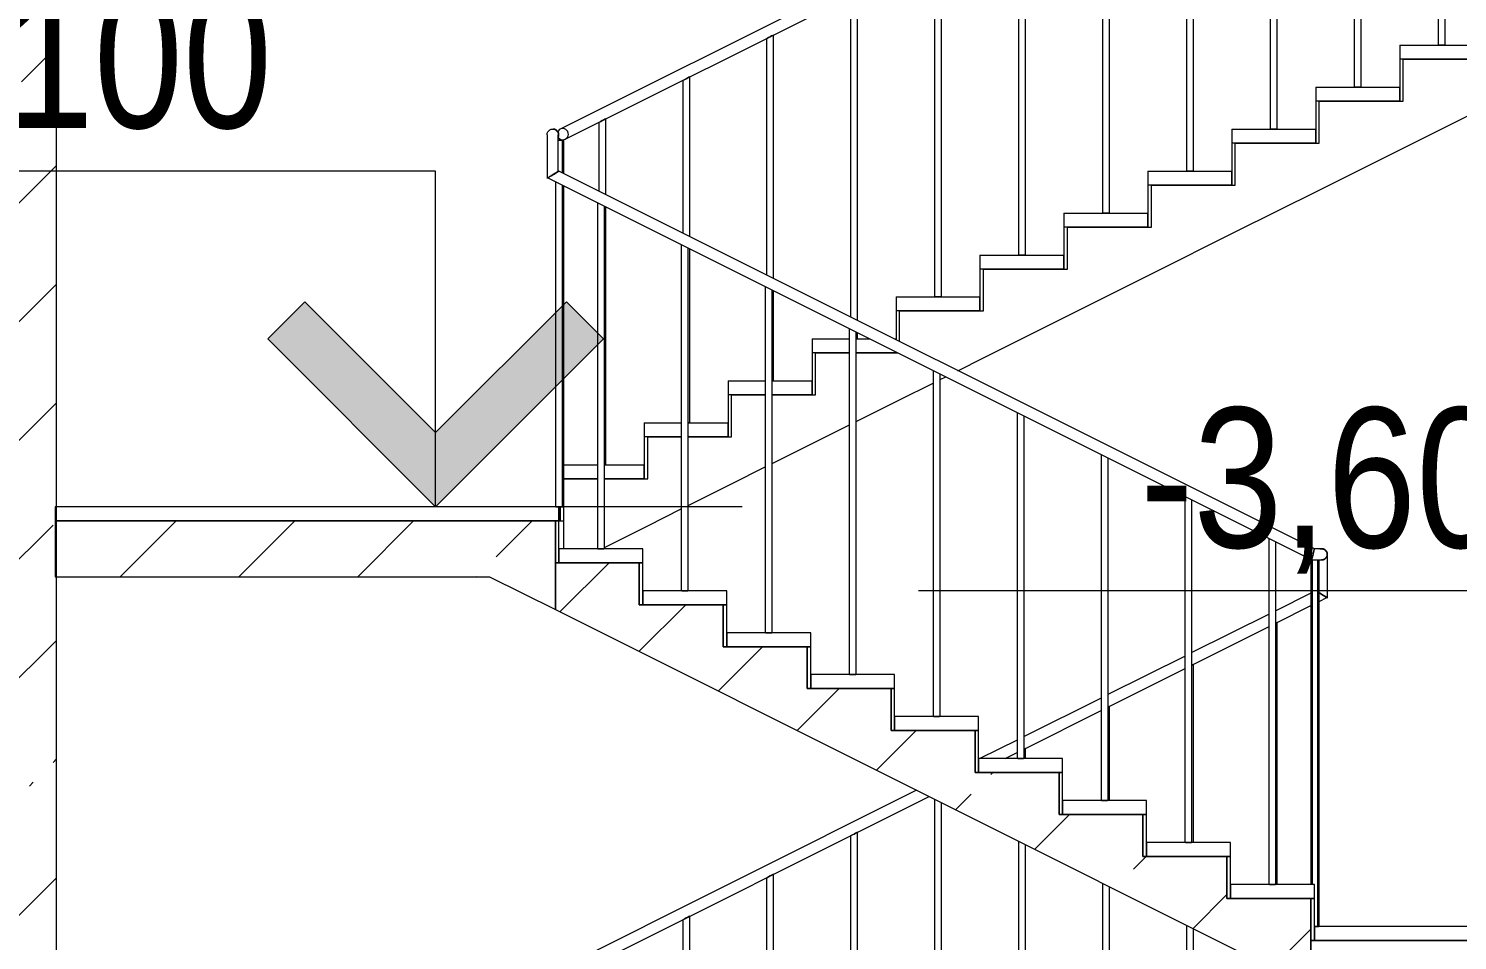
# Model space of a CAD drawing. Header units: millimetres. Extents: x -39507 to 33074, y -24219 to 30962.
# Drawn here: x -29433 to -24327, y -3650 to -391 of the extents above; entities that cross this region are included whole.
import ezdxf

# ---------------------------------------------------------------- set-up
doc = ezdxf.new("R2010")
doc.units = ezdxf.units.MM
for name, color, linetype, lineweight in [('Балясины', 7, 'Continuous', 9), ('Верхние поручни', 7, 'Continuous', 9), ('Высотные отметки', 7, 'Continuous', 9), ('Лестницы', 7, 'Continuous', 9), ('Лестницы-1', 7, 'Continuous', 18), ('Ограждение', 7, 'Continuous', 9), ('Проступи_подступенки', 7, 'Continuous', 18), ('Проступи_подступенки-1', 7, 'Continuous', 9), ('Структура _1_', 7, 'Continuous', 18), ('Штриховка разреза-2', 7, 'Continuous', 9)]:
    doc.layers.add(name, color=color, linetype=linetype, lineweight=lineweight)
doc.styles.add('Arial Narrow', font='ARIALN.TTF', dxfattribs={"height": 500})
pattern_1 = [(45, (-2885.9, 6475), (-424.264, 424.264), [600, -100, 20, -100]), (45, (-2885.9, 6899), (-424.264, 424.264), [])]

# ---------------------------------------------------------------- blocks, each defined once
blk = doc.blocks.new('Ограждение - 25mm-V61-Разрез 2-2')
at = {"layer": 'Балясины'}
for p, q in [((-24370.4, 450), (-24370.4, 786.5)), ((-24395.4, 148.8), (-24395.4, -450)), ((-24370.4, -450), (-24370.4, 136.3)), ((-24395.4, -450), (-24382.9, -450)), ((-24382.9, -450), (-24393.7, -450)), ((-24382.9, -450), (-24370.4, -450)), ((-24372.1, -450), (-24382.9, -450))]:
    blk.add_line(p, q, dxfattribs=at)
at = {"layer": 'Балясины', "flags": 128}
blk.add_lwpolyline([(-24375.3, 784.1), (-24373.1, 785.2), (-24370.7, 786.4), (-24373.1, 785.2), (-24375.3, 784.1)], dxfattribs=at)
blk = doc.blocks.new('Ограждение - 25mm-V62-Разрез 2-2')
at = {"layer": 'Балясины'}
for p, q in [((-24670.4, 600), (-24670.4, 636.5)), ((-24695.4, 298.9), (-24695.4, -600)), ((-24670.4, -600), (-24670.4, 286.4)), ((-24695.4, -600), (-24682.9, -600)), ((-24682.9, -600), (-24693.7, -600)), ((-24682.9, -600), (-24670.4, -600)), ((-24672.1, -600), (-24682.9, -600))]:
    blk.add_line(p, q, dxfattribs=at)
at = {"layer": 'Балясины', "flags": 128}
blk.add_lwpolyline([(-24673.1, 635.2), (-24670.7, 636.4), (-24673.1, 635.2)], dxfattribs=at)
blk = doc.blocks.new('Ограждение - 25mm-V63-Разрез 2-2')
at = {"layer": 'Балясины'}
for p, q in [((-24995.4, 448.9), (-24995.4, -750)), ((-24970.4, -750), (-24970.4, 436.4)), ((-24995.4, -750), (-24982.9, -750)), ((-24982.9, -750), (-24993.7, -750)), ((-24982.9, -750), (-24970.4, -750)), ((-24972.1, -750), (-24982.9, -750))]:
    blk.add_line(p, q, dxfattribs=at)
blk = doc.blocks.new('Ограждение - 25mm-6839114-Разрез 2-2')
at = {"layer": 'Балясины'}
for p, q in [((-23495.4, 26874), (-23495.4, 25650)), ((-23470.4, 25650), (-23470.4, 26886.5)), ((-23495.4, 25650), (-23482.9, 25650)), ((-23482.9, 25650), (-23493.7, 25650)), ((-23482.9, 25650), (-23470.4, 25650)), ((-23472.1, 25650), (-23482.9, 25650))]:
    blk.add_line(p, q, dxfattribs=at)
at = {"layer": 'Балясины', "flags": 128}
for points in [[(-23482.9, 26880.3), (-23488.3, 26877.6), (-23492.7, 26875.4), (-23495.1, 26874.2), (-23492.7, 26875.4), (-23488.3, 26877.6), (-23482.9, 26880.3)], [(-23482.9, 26880.3), (-23477.5, 26883), (-23473.1, 26885.2), (-23470.7, 26886.4), (-23473.1, 26885.2), (-23477.5, 26883), (-23482.9, 26880.3)]]:
    blk.add_lwpolyline(points, dxfattribs=at)
blk = doc.blocks.new('Ограждение - 25mm-V64-Разрез 2-2')
at = {"layer": 'Балясины'}
for p, q in [((-26495.4, -276), (-26495.4, -1421.5)), ((-26470.4, -1434.5), (-26470.4, -263.5)), ((-26470.4, -1500), (-26470.4, -1477.7)), ((-26475.5, -1500), (-26470.4, -1500)), ((-26472.1, -1500), (-26475.5, -1500))]:
    blk.add_line(p, q, dxfattribs=at)
at = {"layer": 'Балясины', "flags": 128}
for points in [[(-26482.9, -269.7), (-26488.3, -272.4), (-26492.7, -274.6), (-26495.1, -275.8), (-26492.7, -274.6), (-26488.3, -272.4), (-26482.9, -269.7)], [(-26482.9, -269.7), (-26477.5, -267), (-26473.1, -264.8), (-26470.7, -263.6), (-26473.1, -264.8), (-26477.5, -267), (-26482.9, -269.7)]]:
    blk.add_lwpolyline(points, dxfattribs=at)
blk = doc.blocks.new('Ограждение - 25mm-V65-Разрез 2-2')
at = {"layer": 'Балясины'}
for p, q in [((-26795.4, -426), (-26795.4, -1271.5)), ((-26770.4, -1282.7), (-26770.4, -413.5)), ((-26770.4, -1650), (-26770.4, -1328.5)), ((-26775.9, -1650), (-26770.4, -1650)), ((-26772.1, -1650), (-26775.9, -1650))]:
    blk.add_line(p, q, dxfattribs=at)
at = {"layer": 'Балясины', "flags": 128}
for points in [[(-26782.9, -419.7), (-26788.3, -422.4), (-26792.7, -424.6), (-26795.1, -425.8), (-26792.7, -424.6), (-26788.3, -422.4), (-26782.9, -419.7)], [(-26782.9, -419.7), (-26777.5, -417), (-26773.1, -414.8), (-26770.7, -413.6), (-26773.1, -414.8), (-26777.5, -417), (-26782.9, -419.7)]]:
    blk.add_lwpolyline(points, dxfattribs=at)
blk = doc.blocks.new('Ограждение - 25mm-V66-Разрез 2-2')
at = {"layer": 'Балясины'}
for p, q in [((-27095.4, -576), (-27095.4, -1121.4)), ((-27070.4, -1133.9), (-27070.4, -563.5)), ((-27070.4, -1800), (-27070.4, -1178.5)), ((-27075.3, -1800), (-27070.4, -1800)), ((-27072.1, -1800), (-27075.3, -1800))]:
    blk.add_line(p, q, dxfattribs=at)
at = {"layer": 'Балясины', "flags": 128}
for points in [[(-27082.9, -569.7), (-27088.3, -572.4), (-27092.7, -574.6), (-27095.1, -575.8), (-27092.7, -574.6), (-27088.3, -572.4), (-27082.9, -569.7)], [(-27082.9, -569.7), (-27077.5, -567), (-27073.1, -564.8), (-27070.7, -563.6), (-27073.1, -564.8), (-27077.5, -567), (-27082.9, -569.7)]]:
    blk.add_lwpolyline(points, dxfattribs=at)
blk = doc.blocks.new('Ограждение - 25mm-V67-Разрез 2-2')
at = {"layer": 'Балясины'}
for p, q in [((-27370.4, -983.8), (-27370.4, -713.5)), ((-27395.4, -726), (-27395.4, -971.3)), ((-27370.4, -1950), (-27370.4, -1028.5)), ((-27375.2, -1950), (-27370.4, -1950)), ((-27372.1, -1950), (-27375.2, -1950))]:
    blk.add_line(p, q, dxfattribs=at)
at = {"layer": 'Балясины', "flags": 128}
for points in [[(-27382.9, -719.7), (-27377.5, -717), (-27373.1, -714.8), (-27370.7, -713.6), (-27373.1, -714.8), (-27377.5, -717), (-27382.9, -719.7)], [(-27382.9, -719.7), (-27388.3, -722.4), (-27392.7, -724.6), (-27395.1, -725.8), (-27392.7, -724.6), (-27388.3, -722.4), (-27382.9, -719.7)]]:
    blk.add_lwpolyline(points, dxfattribs=at)
blk = doc.blocks.new('Ограждение - 25mm-V68-Разрез 2-2')
at = {"layer": 'Балясины'}
for p, q in [((-27537.9, -790), (-27527.1, -790)), ((-27525.4, -790), (-27537.9, -790)), ((-27525.4, -906.3), (-27525.4, -790)), ((-27550.4, -938.5), (-27550.4, -2100)), ((-27525.4, -2100), (-27525.4, -951)), ((-27527.1, -2100), (-27548.7, -2100)), ((-27548.7, -2100), (-27527.1, -2100))]:
    blk.add_line(p, q, dxfattribs=at)
blk = doc.blocks.new('Ограждение - 25mm-V29-Разрез 2-2')
at = {"layer": 'Балясины'}
for p, q in [((-27695.4, 24486.5), (-27695.4, 23250)), ((-27695.1, 24486.4), (-27695.1, 24486.4)), ((-27670.4, 23250), (-27670.4, 24474)), ((-27682.9, 23250), (-27693.7, 23250)), ((-27693.7, 23250), (-27682.9, 23250)), ((-27682.9, 23250), (-27672.1, 23250)), ((-27672.1, 23250), (-27682.9, 23250))]:
    blk.add_line(p, q, dxfattribs=at)
blk = doc.blocks.new('Ограждение - 25mm-V30-Разрез 2-2')
at = {"layer": 'Балясины'}
for p, q in [((-25895.4, 23586.5), (-25895.4, 22350)), ((-25895.1, 23586.4), (-25895.1, 23586.4)), ((-25870.4, 22350), (-25870.4, 23574)), ((-25882.9, 22350), (-25893.7, 22350)), ((-25893.7, 22350), (-25882.9, 22350)), ((-25882.9, 22350), (-25872.1, 22350)), ((-25872.1, 22350), (-25882.9, 22350))]:
    blk.add_line(p, q, dxfattribs=at)
blk = doc.blocks.new('Ограждение - 25mm-V69-Разрез 2-2')
at = {"layer": 'Балясины'}
for p, q in [((-26200.4, -1613.5), (-26200.4, -2850)), ((-26200.1, -1613.6), (-26200.1, -1613.6)), ((-26175.4, -2850), (-26175.4, -1626)), ((-26187.9, -2850), (-26198.7, -2850)), ((-26198.7, -2850), (-26187.9, -2850)), ((-26187.9, -2850), (-26181.6, -2850)), ((-26181.6, -2850), (-26187.9, -2850)), ((-26181.5, -2850), (-26177.1, -2850)), ((-26177.1, -2850), (-26181.5, -2850))]:
    blk.add_line(p, q, dxfattribs=at)
blk = doc.blocks.new('Ограждение - 25mm-V42-Разрез 2-2')
at = {"layer": 'Балясины'}
for p, q in [((-25900.4, 19236.5), (-25900.4, 18000)), ((-25900.1, 19236.4), (-25900.1, 19236.4)), ((-25875.4, 18000), (-25875.4, 19224)), ((-25887.9, 18000), (-25898.1, 18000)), ((-25898.1, 18000), (-25887.9, 18000)), ((-25887.9, 18000), (-25877.1, 18000)), ((-25877.1, 18000), (-25887.9, 18000))]:
    blk.add_line(p, q, dxfattribs=at)
blk = doc.blocks.new('Ограждение - 25mm-V70-Разрез 2-2')
at = {"layer": 'Балясины'}
for p, q in [((-24820.4, -3600), (-24820.4, -2290)), ((-24838, -3600), (-24822.1, -3600)), ((-24822.1, -3600), (-24838, -3600))]:
    blk.add_line(p, q, dxfattribs=at)
blk = doc.blocks.new('Ограждение - 25mm-V71-Разрез 2-2')
at = {"layer": 'Балясины'}
for p, q in [((-24970.4, -3450), (-24970.4, -2513.5)), ((-24995.4, -3745.2), (-24995.4, -3750)), ((-24995.4, -3750), (-24985.9, -3750)), ((-24985.9, -3750), (-24993.7, -3750))]:
    blk.add_line(p, q, dxfattribs=at)
at = {"layer": 'Балясины', "flags": 128}
blk.add_lwpolyline([(-24975.8, -2516.2), (-24973.1, -2514.8), (-24970.7, -2513.6), (-24973.1, -2514.8), (-24975.8, -2516.2)], dxfattribs=at)
blk = doc.blocks.new('Ограждение - 25mm-V72-Разрез 2-2')
at = {"layer": 'Балясины'}
for p, q in [((-25270.4, -3300), (-25270.4, -2663.5)), ((-25295.4, -3595.2), (-25295.4, -3900)), ((-25270.4, -3900), (-25270.4, -3607.7)), ((-25295.4, -3900), (-25282.9, -3900)), ((-25282.9, -3900), (-25293.7, -3900)), ((-25282.9, -3900), (-25270.4, -3900)), ((-25272.1, -3900), (-25282.9, -3900))]:
    blk.add_line(p, q, dxfattribs=at)
at = {"layer": 'Балясины', "flags": 128}
blk.add_lwpolyline([(-25275.4, -2666), (-25273.1, -2664.8), (-25270.7, -2663.6), (-25273.1, -2664.8), (-25275.4, -2666)], dxfattribs=at)
blk = doc.blocks.new('Ограждение - 25mm-V73-Разрез 2-2')
at = {"layer": 'Балясины'}
for p, q in [((-25570.4, -3150), (-25570.4, -2813.5)), ((-25595.4, -3445.2), (-25595.4, -4050)), ((-25570.4, -4050), (-25570.4, -3457.7)), ((-25595.4, -4050), (-25582.9, -4050)), ((-25582.9, -4050), (-25593.7, -4050)), ((-25582.9, -4050), (-25570.4, -4050)), ((-25572.1, -4050), (-25582.9, -4050))]:
    blk.add_line(p, q, dxfattribs=at)
at = {"layer": 'Балясины', "flags": 128}
blk.add_lwpolyline([(-25575.3, -2815.9), (-25573.1, -2814.8), (-25570.7, -2813.6), (-25573.1, -2814.8), (-25575.3, -2815.9)], dxfattribs=at)
blk = doc.blocks.new('Ограждение - 25mm-V74-Разрез 2-2')
at = {"layer": 'Балясины'}
for p, q in [((-25870.4, -3000), (-25870.4, -2963.5)), ((-25895.4, -3295.2), (-25895.4, -4200)), ((-25870.4, -4200), (-25870.4, -3307.7)), ((-25895.4, -4200), (-25882.9, -4200)), ((-25882.9, -4200), (-25893.7, -4200)), ((-25882.9, -4200), (-25870.4, -4200)), ((-25872.1, -4200), (-25882.9, -4200))]:
    blk.add_line(p, q, dxfattribs=at)
at = {"layer": 'Балясины', "flags": 128}
blk.add_lwpolyline([(-25873.1, -2964.8), (-25870.7, -2963.6), (-25873.1, -2964.8)], dxfattribs=at)
blk = doc.blocks.new('Ограждение - 25mm-V75-Разрез 2-2')
at = {"layer": 'Балясины'}
for p, q in [((-26195.4, -3145.2), (-26195.4, -4350)), ((-26170.4, -4350), (-26170.4, -3157.7)), ((-26195.4, -4350), (-26182.9, -4350)), ((-26182.9, -4350), (-26193.7, -4350)), ((-26182.9, -4350), (-26170.4, -4350)), ((-26172.1, -4350), (-26182.9, -4350))]:
    blk.add_line(p, q, dxfattribs=at)
blk = doc.blocks.new('Ограждение - 25mm-V85-Разрез 2-2')
at = {"layer": 'Балясины'}
for p, q in [((-27520.4, -908.8), (-27520.4, -788.5)), ((-27520.4, -2100), (-27520.4, -953.5)), ((-27532.9, -2100), (-27543.7, -2100)), ((-27543.7, -2100), (-27532.9, -2100)), ((-27532.9, -2100), (-27520.4, -2100))]:
    blk.add_line(p, q, dxfattribs=at)
at = {"layer": 'Балясины', "flags": 128}
blk.add_lwpolyline([(-27523.1, -789.8), (-27520.7, -788.6), (-27523.1, -789.8)], dxfattribs=at)
blk = doc.blocks.new('Ограждение - 25mm-V86-Разрез 2-2')
at = {"layer": 'Балясины'}
for p, q in [((-27537.9, -790), (-27527.1, -790)), ((-27527.1, -790), (-27537.9, -790)), ((-27525.4, -906.3), (-27525.4, -790)), ((-27550.4, -938.5), (-27550.4, -2100)), ((-27525.4, -2100), (-27525.4, -951)), ((-27532.8, -2100), (-27548.7, -2100)), ((-27548.7, -2100), (-27527.1, -2100))]:
    blk.add_line(p, q, dxfattribs=at)
blk = doc.blocks.new('Ограждение - 25mm-6838888-Разрез 2-2')
at = {"layer": 'Балясины'}
for p, q in [((-27845.4, 24561.5), (-27845.4, 23400)), ((-27845.1, 24561.4), (-27845.1, 24561.4)), ((-27820.4, 23400), (-27820.4, 24549)), ((-27832.9, 23400), (-27843.7, 23400)), ((-27843.7, 23400), (-27832.9, 23400)), ((-27832.9, 23400), (-27820.4, 23400)), ((-27822.1, 23400), (-27832.9, 23400))]:
    blk.add_line(p, q, dxfattribs=at)
blk = doc.blocks.new('Ограждение - 25mm-V87-Разрез 2-2')
at = {"layer": 'Балясины'}
for p, q in [((-24850.4, -2290), (-24850.4, -3450)), ((-24848.7, -2290), (-24850.4, -2290)), ((-24825.4, -3600), (-24825.4, -2290)), ((-24850.4, -3500), (-24850.4, -3600)), ((-24837.9, -3600), (-24827.1, -3600)), ((-24827.1, -3600), (-24837.9, -3600))]:
    blk.add_line(p, q, dxfattribs=at)
blk = doc.blocks.new('Ограждение - 25mm-V88-Разрез 2-2')
at = {"layer": 'Балясины'}
for p, q in [((-24845.4, -2290), (-24845.4, -3450)), ((-24820.4, -3600), (-24820.4, -2290)), ((-24838, -3600), (-24822.1, -3600)), ((-24822.1, -3600), (-24838, -3600))]:
    blk.add_line(p, q, dxfattribs=at)
blk = doc.blocks.new('Ограждение - 25mm-V78-Разрез 2-2')
at = {"layer": 'Балясины'}
for p, q in [((-23315.4, 21000), (-23315.4, 22161.5)), ((-23327.9, 21000), (-23333, 21000)), ((-23333, 21000), (-23327.9, 21000)), ((-23327.9, 21000), (-23317.1, 21000)), ((-23317.1, 21000), (-23327.9, 21000))]:
    blk.add_line(p, q, dxfattribs=at)
blk = doc.blocks.new('Ограждение - Ограждение-6819977-Разрез 2-2')
for name, p in [('Ограждение - 25mm-V61-Разрез 2-2', (0, 0)), ('Ограждение - 25mm-V62-Разрез 2-2', (0, 0)), ('Ограждение - 25mm-V63-Разрез 2-2', (0, 0)), ('Ограждение - 25mm-6839114-Разрез 2-2', (-1800, -26550)), ('Ограждение - 25mm-6839114-Разрез 2-2', (-2100, -26700)), ('Ограждение - 25mm-6839114-Разрез 2-2', (-2400, -26850)), ('Ограждение - 25mm-6839114-Разрез 2-2', (-2700, -27000)), ('Ограждение - 25mm-V64-Разрез 2-2', (0, 0)), ('Ограждение - 25mm-V65-Разрез 2-2', (0, 0)), ('Ограждение - 25mm-V66-Разрез 2-2', (0, 0)), ('Ограждение - 25mm-V67-Разрез 2-2', (0, 0)), ('Ограждение - 25mm-V68-Разрез 2-2', (0, 0)), ('Ограждение - 25mm-V86-Разрез 2-2', (0, 0)), ('Ограждение - 25mm-V85-Разрез 2-2', (0, 0)), ('Ограждение - 25mm-6838888-Разрез 2-2', (295, -25500)), ('Ограждение - 25mm-V29-Разрез 2-2', (295, -25500)), ('Ограждение - 25mm-V29-Разрез 2-2', (595, -25650)), ('Ограждение - 25mm-V29-Разрез 2-2', (895, -25800)), ('Ограждение - 25mm-V30-Разрез 2-2', (-605, -25050)), ('Ограждение - 25mm-V69-Разрез 2-2', (0, 0)), ('Ограждение - 25mm-V42-Разрез 2-2', (0, -21000)), ('Ограждение - 25mm-V30-Разрез 2-2', (295, -25500)), ('Ограждение - 25mm-V30-Разрез 2-2', (595, -25650)), ('Ограждение - 25mm-V30-Разрез 2-2', (895, -25800)), ('Ограждение - 25mm-V87-Разрез 2-2', (0, 0)), ('Ограждение - 25mm-V88-Разрез 2-2', (0, 0)), ('Ограждение - 25mm-V70-Разрез 2-2', (0, 0)), ('Ограждение - 25mm-V78-Разрез 2-2', (-1505, -24600)), ('Ограждение - 25mm-V71-Разрез 2-2', (0, 0)), ('Ограждение - 25mm-V72-Разрез 2-2', (0, 0)), ('Ограждение - 25mm-V73-Разрез 2-2', (0, 0)), ('Ограждение - 25mm-V74-Разрез 2-2', (0, 0)), ('Ограждение - 25mm-V75-Разрез 2-2', (0, 0)), ('Ограждение - 25mm-6839114-Разрез 2-2', (-3000, -30150)), ('Ограждение - 25mm-6839114-Разрез 2-2', (-3300, -30300)), ('Ограждение - 25mm-6839114-Разрез 2-2', (-3600, -30450))]:
    blk.add_blockref(name, p)
blk = doc.blocks.new('Тип верхнего поручня - Верхний поручень_Внутренний_-6840876-Разрез 2-2')
at = {"layer": 'Верхние поручни'}
for p, q in [((-25065.2, 483.8), (-27532.9, -750)), ((-27515, -785.8), (-25020.5, 461.5)), ((-27580, -770), (-27580, -926)), ((-27540, -901.3), (-27540, -770)), ((-24837.9, -2250), (-27537.9, -900)), ((-27577.9, -924.7), (-24847.3, -2290)), ((-24847.3, -2290), (-24812.9, -2290)), ((-24812.9, -2250), (-24837.9, -2250)), ((-24810.8, -2250), (-24815.9, -2250.7)), ((-24790.8, -2426), (-24790.8, -2270)), ((-24850.2, -2408.7), (-24976, -2471.5)), ((-24820.4, -2438.5), (-24792.9, -2424.7)), ((-24812.9, -2412.4), (-24818.1, -2409.2)), ((-24818.1, -2409.2), (-24812.9, -2412.4)), ((-24999.8, -2483.4), (-25275.6, -2621.3)), ((-24976, -2516.3), (-24850.2, -2453.4)), ((-25275.5, -2666.1), (-24999.7, -2528.1)), ((-25300.2, -2633.7), (-25575.5, -2771.3)), ((-25575.5, -2816), (-25300.2, -2678.4)), ((-25600.3, -2783.7), (-25875.4, -2921.3)), ((-25875.4, -2966), (-25600.3, -2828.4)), ((-25900.4, -2933.7), (-26032.9, -3000)), ((-25943.4, -3000), (-25900.4, -2978.5)), ((-26259.3, -3113.2), (-29332.9, -4650)), ((-29332.9, -4694.7), (-26214.6, -3135.6))]:
    blk.add_line(p, q, dxfattribs=at)
at = {"layer": 'Верхние поручни', "flags": 128}
for points in [[(-27580, -770), (-27579.3, -764.8), (-27577.3, -760), (-27574.1, -755.9), (-27570, -752.7), (-27565.2, -750.7), (-27560, -750)], [(-27560, -750), (-27554.8, -750.7), (-27550, -752.7), (-27545.8, -755.9), (-27542.7, -760), (-27540.7, -764.8), (-27540, -770)], [(-27537.9, -770), (-27538.6, -764.8), (-27540.6, -760), (-27543.7, -755.9), (-27547.9, -752.7), (-27552.7, -750.7), (-27557.9, -750)], [(-27506, -758.9), (-27509, -754.6), (-27512.9, -751.2), (-27517.6, -748.9), (-27522.7, -747.9), (-27527.9, -748.3), (-27532.9, -750), (-27537.2, -752.9), (-27540.6, -756.9)], [(-27538.9, -781.2), (-27535, -784.6), (-27530.3, -786.9), (-27525.1, -787.9), (-27519.9, -787.5), (-27515, -785.8), (-27510.7, -782.9), (-27507.2, -778.9), (-27505, -774.2), (-27504, -769.1), (-27504.3, -763.9), (-27506, -758.9)], [(-27539.9, -778.8), (-27538.6, -775.2), (-27537.9, -770)], [(-27560, -913.7), (-27565.2, -916.9), (-27570, -919.8), (-27574.1, -922.4), (-27577.3, -924.4), (-27579.3, -925.6), (-27580, -926)], [(-27577.3, -924.4), (-27574.1, -922.4), (-27570, -919.8), (-27565.2, -916.9), (-27560, -913.7)], [(-27557.9, -912.4), (-27563.1, -915.6), (-27567.9, -918.5), (-27572, -921.1), (-27575.2, -923.1)], [(-27575.2, -923.1), (-27572, -921.1), (-27567.9, -918.5), (-27563.1, -915.6), (-27557.9, -912.4)], [(-27560, -913.7), (-27554.8, -910.5), (-27550, -907.5), (-27545.8, -904.9), (-27542.7, -903)], [(-27542.7, -903), (-27545.8, -904.9), (-27550, -907.5), (-27554.8, -910.5), (-27560, -913.7)], [(-27557.9, -912.4), (-27552.7, -909.2), (-27547.9, -906.2), (-27543.7, -903.6), (-27540.6, -901.7), (-27538.6, -900.4), (-27537.9, -900)], [(-27540.6, -901.7), (-27543.7, -903.6), (-27547.9, -906.2), (-27552.7, -909.2), (-27557.9, -912.4)], [(-24810.8, -2290), (-24805.6, -2289.3), (-24800.8, -2287.3), (-24796.6, -2284.1), (-24793.4, -2280), (-24791.4, -2275.2), (-24790.8, -2270), (-24791.4, -2264.8), (-24793.4, -2260), (-24796.6, -2255.9), (-24800.8, -2252.7), (-24805.6, -2250.7), (-24810.8, -2250)], [(-24810.8, -2413.7), (-24815.9, -2410.5), (-24820.4, -2407.7)], [(-24820.4, -2407.7), (-24815.9, -2410.5), (-24810.8, -2413.7)], [(-24812.9, -2412.4), (-24807.7, -2415.6), (-24802.9, -2418.5), (-24798.7, -2421.1), (-24795.6, -2423.1)], [(-24795.6, -2423.1), (-24798.7, -2421.1), (-24802.9, -2418.5), (-24807.7, -2415.6), (-24812.9, -2412.4)], [(-24810.8, -2413.7), (-24805.6, -2416.9), (-24800.8, -2419.8), (-24796.6, -2422.4), (-24793.4, -2424.4)], [(-24790.8, -2426), (-24791.4, -2425.6), (-24793.4, -2424.4), (-24796.6, -2422.4), (-24800.8, -2419.8), (-24805.6, -2416.9), (-24810.8, -2413.7)]]:
    blk.add_lwpolyline(points, dxfattribs=at)
at = {"layer": 'Верхние поручни'}
for points, knots in [([(-24842.6, -2270), (-24843, -2271.7), (-24843.8, -2275.2), (-24845, -2280.1), (-24846, -2284.3), (-24847, -2288.6), (-24847.3, -2290), (-24847.3, -2290)], [0, 0, 0, 0, 0.0833333, 0.1666667, 0.25, 0.3333333, 0.5, 0.5, 0.5, 0.5]), ([(-24837.9, -2250), (-24837.9, -2250), (-24838.2, -2251.4), (-24839.2, -2255.7), (-24840.2, -2259.9), (-24841.4, -2264.8), (-24842.2, -2268.3), (-24842.6, -2270)], [0.5, 0.5, 0.5, 0.5, 0.6666667, 0.75, 0.8333333, 0.9166667, 1, 1, 1, 1]), ([(-24818.1, -2250.7), (-24817.6, -2250.6), (-24816.8, -2250.4), (-24815.5, -2250.2), (-24814.2, -2250), (-24812.9, -2250), (-24811.6, -2250), (-24810.3, -2250.2), (-24809, -2250.4), (-24807.7, -2250.7), (-24806.4, -2251), (-24805.2, -2251.5), (-24804, -2252), (-24802.9, -2252.7), (-24801.8, -2253.4), (-24800.3, -2254.4), (-24799, -2255.5), (-24797.8, -2256.8), (-24796.7, -2258.2), (-24795.5, -2260), (-24794.3, -2262.3), (-24793.2, -2265.6), (-24792.9, -2268.3), (-24792.9, -2270)], [0.4166667, 0.4166667, 0.4166667, 0.4166667, 0.4375, 0.4583333, 0.4791667, 0.5, 0.5208333, 0.5416667, 0.5625, 0.5833333, 0.6041667, 0.625, 0.6458333, 0.6666667, 0.6875, 0.7083333, 0.75, 0.7708333, 0.7916667, 0.8333333, 0.875, 0.9166667, 1, 1, 1, 1]), ([(-24792.9, -2270), (-24792.9, -2271.7), (-24793.2, -2274.4), (-24794.3, -2277.7), (-24795.5, -2280), (-24796.7, -2281.8), (-24797.8, -2283.2), (-24799, -2284.5), (-24800.7, -2285.9), (-24802.5, -2287.1), (-24804, -2288), (-24805.2, -2288.5), (-24806.4, -2289), (-24807.7, -2289.3), (-24809, -2289.6), (-24810.3, -2289.8), (-24811.6, -2290), (-24812.4, -2290), (-24812.9, -2290)], [0, 0, 0, 0, 0.0833333, 0.125, 0.1666667, 0.2083333, 0.2291667, 0.25, 0.2916667, 0.3333333, 0.3541667, 0.375, 0.3958333, 0.4166667, 0.4375, 0.4583333, 0.4791667, 0.5, 0.5, 0.5, 0.5])]:
    blk.add_open_spline(points, degree=3, knots=knots, dxfattribs=at)
for points in [[(-24846.7, -2287.3), (-24846.5, -2286.4), (-24846, -2284.3), (-24845, -2280.1), (-24843.8, -2275.2), (-24843, -2271.7), (-24842.6, -2270)], [(-24842.6, -2270), (-24842.2, -2268.3), (-24841.4, -2264.8), (-24840.2, -2259.9), (-24839.2, -2255.7), (-24838.7, -2253.6), (-24838.5, -2252.7)]]:
    blk.add_open_spline(points, degree=3, dxfattribs=at)
blk = doc.blocks.new('Высотные отметки - Высотная отметка - Стрелка-4455449-Разрез 2-2')
at = {"layer": 'Высотные отметки'}
blk.add_hatch(color=256, dxfattribs=at).paths.add_polyline_path([(-36565.6, -5267.2), (-36098.4, -5734.3), (-35631.2, -5267.2), (-35498.4, -5400), (-36098.4, -6000), (-36698.4, -5400)], flags=0)
for p, q in [((-36098.4, -4800), (-39098.4, -4800)), ((-36098.4, -6000), (-36098.4, -4800)), ((-36565.6, -5267.2), (-36698.4, -5400)), ((-36098.4, -5734.3), (-36565.6, -5267.2)), ((-35631.2, -5267.2), (-36098.4, -5734.3)), ((-35498.4, -5400), (-35631.2, -5267.2)), ((-36698.4, -5400), (-36098.4, -6000)), ((-36098.4, -6000), (-35498.4, -5400)), ((-35002.8, -6000), (-36395.1, -6000))]:
    blk.add_line(p, q, dxfattribs=at)

msp = doc.modelspace()

# ---------------------------------------------------------------- hatches: boundary and pattern name
at = {"layer": 'Лестницы'}
h = msp.add_hatch(dxfattribs=at)
h.set_pattern_fill('FP_2', color=256, style=0, pattern_type=2)
h.set_pattern_definition(pattern_1)
h.paths.add_polyline_path([(-27550.4, -2467.7), (-27550.4, -2150), (-29337.9, -2150), (-29337.9, -2350), (-27785.8, -2350), (-27729.7, -2378)], flags=0)
h = msp.add_hatch(dxfattribs=at)
h.set_pattern_fill('FP_2', color=256, style=0, pattern_type=2)
h.set_pattern_definition(pattern_1)
h.paths.add_polyline_path([(-24850.4, -3817.7), (-24850.4, -3500), (-25150.4, -3500), (-25150.4, -3350), (-25450.4, -3350), (-25450.4, -3200), (-25750.4, -3200), (-25750.4, -3050), (-26050.4, -3050), (-26050.4, -2900), (-26350.4, -2900), (-26350.4, -2750), (-26650.4, -2750), (-26650.4, -2600), (-26950.4, -2600), (-26950.4, -2450), (-27250.4, -2450), (-27250.4, -2300), (-27550.4, -2300), (-27550.4, -2467.7), (-25047.4, -3719.2)], flags=0)
at = {"layer": 'Штриховка разреза-2'}
h = msp.add_hatch(dxfattribs=at)
h.set_pattern_fill('FP_2', color=256, style=0, pattern_type=2)
h.set_pattern_definition(pattern_1)
h.paths.add_polyline_path([(-29332.9, -6100), (-29332.9, -350), (-29532.9, -350), (-29532.9, -6100)], flags=0)

# ---------------------------------------------------------------- linework, layer by layer
at = {"layer": 'Высотные отметки'}
for p, q in [((-27711, -2100), (-27978.3, -2100)), ((-27630, -2100), (-27711, -2100))]:
    msp.add_line(p, q, dxfattribs=at)
at = {"layer": 'Лестницы'}
for p, q in [((-24520.4, -500), (-24220.4, -500)), ((-24520.4, -650), (-24520.4, -500)), ((-24820.4, -650), (-24520.4, -650)), ((-24820.4, -800), (-24820.4, -650)), ((-24520.4, -817.7), (-24220.4, -667.7)), ((-25120.4, -800), (-24820.4, -800)), ((-25120.4, -950), (-25120.4, -800)), ((-24820.4, -967.7), (-24520.4, -817.7)), ((-25420.4, -950), (-25120.4, -950)), ((-25420.4, -1100), (-25420.4, -950)), ((-25120.4, -1117.7), (-24820.4, -967.7)), ((-25720.4, -1100), (-25420.4, -1100)), ((-25720.4, -1250), (-25720.4, -1100)), ((-25420.4, -1267.7), (-25120.4, -1117.7)), ((-26020.4, -1250), (-25720.4, -1250)), ((-26020.4, -1400), (-26020.4, -1250)), ((-25720.4, -1417.7), (-25420.4, -1267.7)), ((-26320.4, -1400), (-26020.4, -1400)), ((-26320.4, -1509.5), (-26320.4, -1400)), ((-26020.4, -1567.7), (-25720.4, -1417.7)), ((-26620.4, -1550), (-26500, -1550)), ((-26620.4, -1700), (-26620.4, -1550)), ((-26475.8, -1550), (-26327.3, -1550)), ((-26112.2, -1613.6), (-26020.4, -1567.7)), ((-26320.4, -1717.7), (-26200, -1657.5)), ((-26175.7, -1645.4), (-26155.4, -1635.2)), ((-26920.4, -1700), (-26800.2, -1700)), ((-26920.4, -1850), (-26920.4, -1700)), ((-26775.6, -1700), (-26620.4, -1700)), ((-26476, -1795.5), (-26320.4, -1717.7)), ((-26620.4, -1867.7), (-26499.7, -1807.4)), ((-27220.4, -1850), (-27100.2, -1850)), ((-27220.4, -2000), (-27220.4, -1850)), ((-27075.5, -1850), (-26920.4, -1850)), ((-26775.5, -1945.3), (-26620.4, -1867.7)), ((-26920.4, -2017.7), (-26800.2, -1957.6)), ((-27520.4, -2000), (-27400.3, -2000)), ((-27520.4, -2250), (-27520.4, -2000)), ((-27375.4, -2000), (-27220.4, -2000)), ((-27075.5, -2095.2), (-26920.4, -2017.7)), ((-27220.4, -2167.7), (-27100.3, -2107.7)), ((-27550.4, -2150), (-27537.9, -2150)), ((-27550.4, -2350), (-27550.4, -2150)), ((-27537.9, -2150), (-27532.9, -2150)), ((-27537.9, -2300), (-27537.9, -2150)), ((-27537.9, -2300), (-27537.9, -2150)), ((-27532.9, -2150), (-27520.4, -2150)), ((-27520.4, -2250), (-27520.4, -2150)), ((-27375.4, -2245.2), (-27220.4, -2167.7))]:
    msp.add_line(p, q, dxfattribs=at)
at = {"layer": 'Лестницы-1'}
for p, q in [((-27550.4, -2150), (-29337.9, -2150)), ((-29337.9, -2150), (-29337.9, -2350)), ((-27550.4, -2467.7), (-27550.4, -2150)), ((-27250.4, -2300), (-27550.4, -2300)), ((-27550.4, -2300), (-27550.4, -2467.7)), ((-27250.4, -2450), (-27250.4, -2300)), ((-29337.9, -2350), (-27785.8, -2350)), ((-27785.8, -2350), (-27550.4, -2467.7)), ((-26950.4, -2450), (-27250.4, -2450)), ((-26950.4, -2600), (-26950.4, -2450)), ((-27550.4, -2467.7), (-24850.4, -3817.7)), ((-26650.4, -2600), (-26950.4, -2600)), ((-26650.4, -2750), (-26650.4, -2600)), ((-26350.4, -2750), (-26650.4, -2750)), ((-26350.4, -2900), (-26350.4, -2750)), ((-26050.4, -2900), (-26350.4, -2900)), ((-26050.4, -3050), (-26050.4, -2900)), ((-25750.4, -3050), (-26050.4, -3050)), ((-25750.4, -3200), (-25750.4, -3050)), ((-25450.4, -3200), (-25750.4, -3200)), ((-25450.4, -3350), (-25450.4, -3200)), ((-25150.4, -3350), (-25450.4, -3350)), ((-25150.4, -3500), (-25150.4, -3350)), ((-24850.4, -3500), (-25150.4, -3500)), ((-24850.4, -3817.7), (-24850.4, -3500)), ((-23032.9, -3650), (-24850.4, -3650)), ((-24850.4, -3650), (-24850.4, -3817.7))]:
    msp.add_line(p, q, dxfattribs=at)
at = {"layer": 'Проступи_подступенки'}
for p, q in [((-27537.9, -2100), (-29337.9, -2100)), ((-29337.9, -2100), (-29337.9, -2150)), ((-27537.9, -2150), (-27537.9, -2100)), ((-29337.9, -2150), (-27537.9, -2150)), ((-27537.9, -2150), (-27550.4, -2150)), ((-27550.4, -2150), (-27550.4, -2300)), ((-27537.9, -2300), (-27537.9, -2150)), ((-27237.9, -2250), (-27537.9, -2250)), ((-27537.9, -2250), (-27537.9, -2300)), ((-27237.9, -2300), (-27237.9, -2250)), ((-27550.4, -2300), (-27537.9, -2300)), ((-27537.9, -2300), (-27237.9, -2300)), ((-27237.9, -2300), (-27250.4, -2300)), ((-27250.4, -2300), (-27250.4, -2450)), ((-27237.9, -2450), (-27237.9, -2300)), ((-26937.9, -2400), (-27237.9, -2400)), ((-27237.9, -2400), (-27237.9, -2450)), ((-26937.9, -2450), (-26937.9, -2400)), ((-27250.4, -2450), (-27237.9, -2450)), ((-27237.9, -2450), (-26937.9, -2450)), ((-26937.9, -2450), (-26950.4, -2450)), ((-26950.4, -2450), (-26950.4, -2600)), ((-26937.9, -2600), (-26937.9, -2450)), ((-26637.9, -2550), (-26937.9, -2550)), ((-26937.9, -2550), (-26937.9, -2600)), ((-26637.9, -2600), (-26637.9, -2550)), ((-26950.4, -2600), (-26937.9, -2600)), ((-26937.9, -2600), (-26637.9, -2600)), ((-26637.9, -2600), (-26650.4, -2600)), ((-26650.4, -2600), (-26650.4, -2750)), ((-26637.9, -2750), (-26637.9, -2600)), ((-26337.9, -2700), (-26637.9, -2700)), ((-26637.9, -2700), (-26637.9, -2750)), ((-26337.9, -2750), (-26337.9, -2700)), ((-26650.4, -2750), (-26637.9, -2750)), ((-26637.9, -2750), (-26337.9, -2750)), ((-26337.9, -2750), (-26350.4, -2750)), ((-26350.4, -2750), (-26350.4, -2900)), ((-26337.9, -2900), (-26337.9, -2750)), ((-26037.9, -2850), (-26337.9, -2850)), ((-26337.9, -2850), (-26337.9, -2900)), ((-26037.9, -2900), (-26037.9, -2850)), ((-26350.4, -2900), (-26337.9, -2900)), ((-26337.9, -2900), (-26037.9, -2900)), ((-26037.9, -2900), (-26050.4, -2900)), ((-26050.4, -2900), (-26050.4, -3050)), ((-26037.9, -3050), (-26037.9, -2900)), ((-25737.9, -3000), (-26037.9, -3000)), ((-26037.9, -3000), (-26037.9, -3050)), ((-25737.9, -3050), (-25737.9, -3000)), ((-26050.4, -3050), (-26037.9, -3050)), ((-26037.9, -3050), (-25737.9, -3050)), ((-25737.9, -3050), (-25750.4, -3050)), ((-25750.4, -3050), (-25750.4, -3200)), ((-25737.9, -3200), (-25737.9, -3050)), ((-25437.9, -3150), (-25737.9, -3150)), ((-25737.9, -3150), (-25737.9, -3200)), ((-25437.9, -3200), (-25437.9, -3150)), ((-25750.4, -3200), (-25737.9, -3200)), ((-25737.9, -3200), (-25437.9, -3200)), ((-25437.9, -3200), (-25450.4, -3200)), ((-25450.4, -3200), (-25450.4, -3350)), ((-25437.9, -3350), (-25437.9, -3200)), ((-25137.9, -3300), (-25437.9, -3300)), ((-25437.9, -3300), (-25437.9, -3350)), ((-25137.9, -3350), (-25137.9, -3300)), ((-25450.4, -3350), (-25437.9, -3350)), ((-25437.9, -3350), (-25137.9, -3350)), ((-25137.9, -3350), (-25150.4, -3350)), ((-25150.4, -3350), (-25150.4, -3500)), ((-25137.9, -3500), (-25137.9, -3350)), ((-24837.9, -3450), (-25137.9, -3450)), ((-25137.9, -3450), (-25137.9, -3500)), ((-24837.9, -3500), (-24837.9, -3450)), ((-25150.4, -3500), (-25137.9, -3500)), ((-25137.9, -3500), (-24837.9, -3500)), ((-24837.9, -3500), (-24850.4, -3500)), ((-24850.4, -3500), (-24850.4, -3650)), ((-24837.9, -3650), (-24837.9, -3500)), ((-23032.9, -3600), (-24837.9, -3600)), ((-24837.9, -3600), (-24837.9, -3650)), ((-24850.4, -3650), (-24837.9, -3650)), ((-24837.9, -3650), (-23032.9, -3650))]:
    msp.add_line(p, q, dxfattribs=at)
at = {"layer": 'Проступи_подступенки-1'}
for p, q in [((-24532.9, -450), (-24232.9, -450)), ((-24532.9, -450), (-24532.9, -500)), ((-24532.9, -500), (-24532.9, -650)), ((-24520.4, -500), (-24532.9, -500)), ((-24232.9, -500), (-24532.9, -500)), ((-24520.4, -650), (-24520.4, -500)), ((-24832.9, -600), (-24532.9, -600)), ((-24832.9, -600), (-24832.9, -650)), ((-24532.9, -650), (-24532.9, -600)), ((-24832.9, -650), (-24832.9, -800)), ((-24820.4, -650), (-24832.9, -650)), ((-24532.9, -650), (-24832.9, -650)), ((-24820.4, -800), (-24820.4, -650)), ((-24532.9, -650), (-24520.4, -650)), ((-25132.9, -750), (-24832.9, -750)), ((-25132.9, -750), (-25132.9, -800)), ((-24832.9, -800), (-24832.9, -750)), ((-25132.9, -800), (-25132.9, -950)), ((-25120.4, -800), (-25132.9, -800)), ((-24832.9, -800), (-25132.9, -800)), ((-25120.4, -950), (-25120.4, -800)), ((-24832.9, -800), (-24820.4, -800)), ((-25432.9, -900), (-25132.9, -900)), ((-25432.9, -900), (-25432.9, -950)), ((-25132.9, -950), (-25132.9, -900)), ((-25432.9, -950), (-25432.9, -1100)), ((-25420.4, -950), (-25432.9, -950)), ((-25132.9, -950), (-25432.9, -950)), ((-25420.4, -1100), (-25420.4, -950)), ((-25132.9, -950), (-25120.4, -950)), ((-25732.9, -1050), (-25432.9, -1050)), ((-25732.9, -1050), (-25732.9, -1100)), ((-25432.9, -1100), (-25432.9, -1050)), ((-25732.9, -1100), (-25732.9, -1250)), ((-25720.4, -1100), (-25732.9, -1100)), ((-25432.9, -1100), (-25732.9, -1100)), ((-25720.4, -1250), (-25720.4, -1100)), ((-25432.9, -1100), (-25420.4, -1100)), ((-26032.9, -1200), (-25732.9, -1200)), ((-26032.9, -1200), (-26032.9, -1250)), ((-25732.9, -1250), (-25732.9, -1200)), ((-26032.9, -1250), (-26032.9, -1400)), ((-26020.4, -1250), (-26032.9, -1250)), ((-25732.9, -1250), (-26032.9, -1250)), ((-26020.4, -1400), (-26020.4, -1250)), ((-25732.9, -1250), (-25720.4, -1250)), ((-26332.9, -1350), (-26032.9, -1350)), ((-26332.9, -1350), (-26332.9, -1400)), ((-26032.9, -1400), (-26032.9, -1350)), ((-26332.9, -1400), (-26332.9, -1501.8)), ((-26320.4, -1400), (-26332.9, -1400)), ((-26032.9, -1400), (-26332.9, -1400)), ((-26320.4, -1509.5), (-26320.4, -1400)), ((-26032.9, -1400), (-26020.4, -1400)), ((-26632.9, -1500), (-26500, -1500)), ((-26632.9, -1500), (-26632.9, -1550)), ((-26475.7, -1500), (-26427.3, -1500)), ((-26337.9, -1500), (-26332.9, -1500)), ((-26332.9, -1501.8), (-26332.9, -1500)), ((-26632.9, -1550), (-26632.9, -1700)), ((-26620.4, -1550), (-26632.9, -1550)), ((-26500, -1550), (-26632.9, -1550)), ((-26620.4, -1700), (-26620.4, -1550)), ((-26332.9, -1550), (-26475.8, -1550)), ((-26332.9, -1550), (-26332.9, -1546.5)), ((-26332.9, -1546.5), (-26332.9, -1550)), ((-26332.9, -1550), (-26327.3, -1550)), ((-26932.9, -1650), (-26799.7, -1650)), ((-26932.9, -1650), (-26932.9, -1700)), ((-26776.1, -1650), (-26632.9, -1650)), ((-26632.9, -1700), (-26632.9, -1650)), ((-26932.9, -1700), (-26932.9, -1850)), ((-26920.4, -1700), (-26932.9, -1700)), ((-26800.2, -1700), (-26932.9, -1700)), ((-26920.4, -1850), (-26920.4, -1700)), ((-26632.9, -1700), (-26775.6, -1700)), ((-26632.9, -1700), (-26620.4, -1700)), ((-27232.9, -1800), (-27100.2, -1800)), ((-27232.9, -1800), (-27232.9, -1850)), ((-27075.5, -1800), (-26932.9, -1800)), ((-26932.9, -1850), (-26932.9, -1800)), ((-27232.9, -1850), (-27232.9, -2000)), ((-27220.4, -1850), (-27232.9, -1850)), ((-27100.2, -1850), (-27232.9, -1850)), ((-27220.4, -2000), (-27220.4, -1850)), ((-26932.9, -1850), (-27075.5, -1850)), ((-26932.9, -1850), (-26920.4, -1850)), ((-27522.2, -1950), (-27400.3, -1950)), ((-27375.5, -1950), (-27232.9, -1950)), ((-27232.9, -2000), (-27232.9, -1950)), ((-27400.3, -2000), (-27522.1, -2000)), ((-27520.4, -2150), (-27520.4, -2000)), ((-27232.9, -2000), (-27375.4, -2000)), ((-27232.9, -2000), (-27220.4, -2000)), ((-27537.9, -2100), (-27532.9, -2100)), ((-27537.9, -2150), (-27537.9, -2100)), ((-27532.9, -2150), (-27532.9, -2100)), ((-27532.9, -2100), (-27532.9, -2150)), ((-27532.9, -2150), (-27537.9, -2150)), ((-27532.9, -2150), (-27520.4, -2150)), ((-24820.4, -3650), (-24832.9, -3650))]:
    msp.add_line(p, q, dxfattribs=at)
at = {"layer": 'Структура _1_'}
msp.add_line((-29332.9, -6100), (-29332.9, -350), dxfattribs=at)

# ---------------------------------------------------------------- block references
at = {"layer": 'Верхние поручни'}
msp.add_blockref('Тип верхнего поручня - Верхний поручень_Внутренний_-6840876-Разрез 2-2', (0, 0), dxfattribs=at)
at = {"layer": 'Высотные отметки'}
for p in [(8120.1, 3900), (12846.1, 2400)]:
    msp.add_blockref('Высотные отметки - Высотная отметка - Стрелка-4455449-Разрез 2-2', p, dxfattribs=at)
at = {"layer": 'Ограждение'}
msp.add_blockref('Ограждение - Ограждение-6819977-Разрез 2-2', (0, 0), dxfattribs=at)

# ---------------------------------------------------------------- texts
at = {"layer": 'Высотные отметки', "char_height": 500, "width": 1940.404, "attachment_point": 1, "line_spacing_factor": 0.974696, "style": 'Arial Narrow'}
for s, insert in [('-2,100', (-30186.8, -245.7)), ('-3,600', (-25460.8, -1745.7))]:
    msp.add_mtext(s, dxfattribs=dict(at, insert=insert))

doc.saveas('drawing.dxf')
